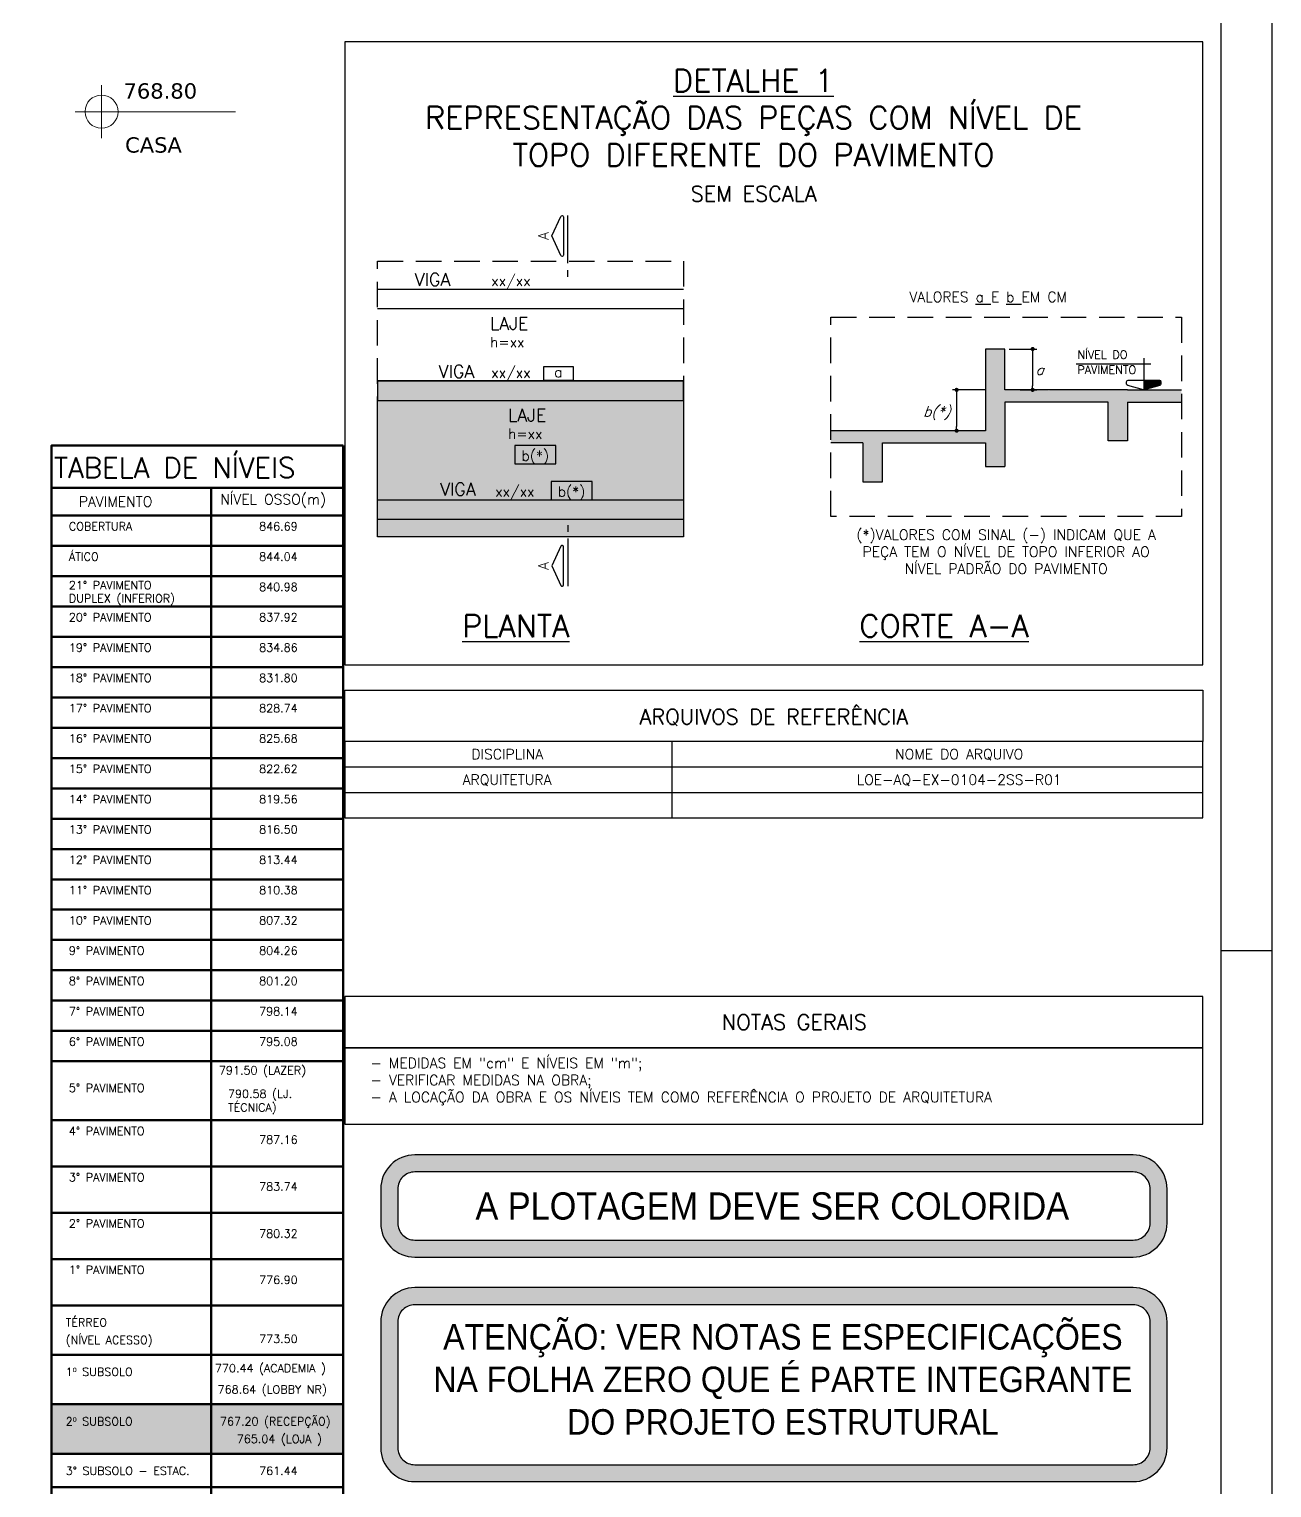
# Model space of a CAD drawing. Header units: millimetres. Extents: x -4122 to 5523, y -2094 to 2406.
# Drawn here: x 4306 to 5523, y -1136 to 293 of the extents above; entities that cross this region are included whole.
import ezdxf
from ezdxf.enums import TextEntityAlignment as Align

# ---------------------------------------------------------------- set-up
doc = ezdxf.new("R2010")
doc.units = ezdxf.units.MM
doc.header["$LTSCALE"] = 50
doc.linetypes.add('DASHED', pattern=[0.75, 0.5, -0.25])
for name, color, linetype, lineweight in [('A-ANNO-NOTE', 253, 'Continuous', 9), ('ARQ-ANO-TXT', 2, 'Continuous', 9), ('ARQ-DET', 1, 'Continuous', 9)]:
    doc.layers.add(name, color=color, linetype=linetype, lineweight=lineweight)
for name, color, linetype in [('F-AUX', 2, 'Continuous'), ('F-AUX-RED', 1, 'Continuous'), ('F-CORTE', 4, 'Continuous'), ('F-CORTE-INDICAÇÃO', 4, 'Continuous'), ('F-COTAS', 106, 'Continuous'), ('F-DESNIVEL-1', 254, 'Continuous'), ('F-DET_LINHA', 1, 'Continuous'), ('F-DET_TEXTO', 3, 'Continuous'), ('F-HACHURA-DET', 1, 'Continuous'), ('F-LAJES', 3, 'Continuous'), ('F-LAJES-DIM', 2, 'Continuous'), ('F-LAJES-NOME', 4, 'Continuous'), ('F-MARGEM', 1, 'Continuous'), ('F-SOLIDO', 71, 'Continuous'), ('F-TEXTO', 6, 'Continuous'), ('F-TEXTO-CYAN', 4, 'Continuous'), ('F-TEXTO-YELLOW', 2, 'Continuous'), ('F-VIGAS-DIM', 2, 'Continuous'), ('F-VIGAS-NOME', 4, 'Continuous')]:
    doc.layers.add(name, color=color, linetype=linetype)
doc.layers.add('F-DESNIVEL-2', color=7, linetype='Continuous', true_color=0xffd1e8)
doc.styles.add('100-RL-R080', font='arial.ttf', dxfattribs={"width": 0.9, "height": 20})
doc.styles.add('8718-AE-BARR-FORM-R09$0$ROMANS', font='simplex.shx', dxfattribs={"oblique": 20})
doc.styles.add('CP-TEXTO', font='simplex.shx')
doc.styles.add('MCP', font='simplex.shx')
doc.styles.add('ROMANS', font='simplex.shx')
doc.styles.add('Verdana_3', font='verdana.ttf', dxfattribs={"height": 20})

# ---------------------------------------------------------------- blocks, each defined once
blk = doc.blocks.new('A0-4L_900')
at = {"layer": 'F-MARGEM', "color": 2}
blk.add_line((191.9, 29.7), (192.9, 29.7), dxfattribs=at)
blk.add_lwpolyline([(0, 0), (0, 90), (192.9, 90), (192.9, 0)], close=True, dxfattribs=at)
at = {"layer": 'F-MARGEM', "color": 7}
blk.add_lwpolyline([(2.5, 89), (191.9, 89), (191.9, 1), (2.5, 1)], close=True, dxfattribs=at)
blk = doc.blocks.new('NOTA INICIAL - EST. - CP')
at = {"layer": 'F-HACHURA-DET'}
h = blk.add_hatch(color=253, dxfattribs=at)
h.paths.add_polyline_path([(2188.1, 1658), (2188.1, 1691.3, 0.414214), (2154.8, 1724.7), (1451.5, 1724.7, 0.414214), (1418.1, 1691.3), (1418.1, 1658, 0.414214), (1451.5, 1624.7), (2154.8, 1624.7, 0.414214)], flags=17)
h.paths.add_polyline_path([(2154.8, 1641.3), (1451.5, 1641.3, -0.414214), (1434.8, 1658), (1434.8, 1691.3, -0.414214), (1451.5, 1708), (2154.8, 1708, -0.414214), (2171.5, 1691.3), (2171.5, 1658, -0.414214)], flags=16)
h.paths.add_polyline_path([(1503.9, 1654), (2099, 1654), (2099, 1695.4), (1503.9, 1695.4)], flags=8)
h = blk.add_hatch(color=253, dxfattribs=at)
h.paths.add_polyline_path([(2188.1, 1561.3, 0.414214), (2154.8, 1594.7), (1451.5, 1594.7, 0.414214), (1418.1, 1561.3), (1418.1, 1438, 0.414214), (1451.5, 1404.7), (2154.8, 1404.7, 0.414214), (2188.1, 1438)], flags=17)
h.paths.add_polyline_path([(2171.5, 1438, -0.414214), (2154.8, 1421.3), (1451.5, 1421.3, -0.414214), (1434.8, 1438), (1434.8, 1561.3, -0.414214), (1451.5, 1578), (2154.8, 1578, -0.414214), (2171.5, 1561.3)], flags=16)
h.paths.add_polyline_path([(1463, 1430.9), (2160.1, 1430.9), (2160.1, 1572.5), (1463, 1572.5)], flags=8)
at = {"layer": 'F-DET_LINHA'}
for points in [[(1451.5, 1624.7), (2154.8, 1624.7, 0.414214), (2188.1, 1658), (2188.1, 1691.3, 0.414214), (2154.8, 1724.7), (1451.5, 1724.7, 0.414214), (1418.1, 1691.3), (1418.1, 1658, 0.414214)], [(1451.5, 1641.3), (2154.8, 1641.3, 0.414214), (2171.5, 1658), (2171.5, 1691.3, 0.414214), (2154.8, 1708), (1451.5, 1708, 0.414214), (1434.8, 1691.3), (1434.8, 1658, 0.414214)], [(1451.5, 1404.7), (2154.8, 1404.7, 0.414214), (2188.1, 1438), (2188.1, 1561.3, 0.414214), (2154.8, 1594.7), (1451.5, 1594.7, 0.414214), (1418.1, 1561.3), (1418.1, 1438, 0.414214)], [(1451.5, 1421.3), (2154.8, 1421.3, 0.414214), (2171.5, 1438), (2171.5, 1561.3, 0.414214), (2154.8, 1578), (1451.5, 1578, 0.414214), (1434.8, 1561.3), (1434.8, 1438, 0.414214)]]:
    blk.add_lwpolyline(points, format="xyb", close=True, dxfattribs=at)
at = {"layer": 'F-TEXTO-CYAN', "style": '100-RL-R080', "width": 0.9}
blk.add_text('A PLOTAGEM DEVE SER COLORIDA', height=26.667, dxfattribs=at).set_placement((1801.5, 1674.7), align=Align.MIDDLE_CENTER)
at = {"layer": 'F-TEXTO-CYAN', "insert": (1811.9, 1504.7), "char_height": 25, "attachment_point": 5, "style": '100-RL-R080'}
blk.add_mtext_dynamic_manual_height_columns('ATENÇÃO: VER NOTAS E ESPECIFICAÇÕES NA FOLHA ZERO QUE É PARTE INTEGRANTE DO PROJETO ESTRUTURAL', width=693.613, gutter_width=12.5, heights=[137], dxfattribs=at)
blk = doc.blocks.new('*U9')
at = {"layer": 'F-LAJES-DIM', "color": 1}
blk.add_lwpolyline([(0, 0), (40, 0), (40, 18), (0, 18)], close=True, dxfattribs=at)
at = {"layer": 'F-LAJES-DIM', "style": 'MCP'}
blk.add_attdef('DIM', text='', height=10, dxfattribs=at).set_placement((20, 8), align=Align.MIDDLE_CENTER)
blk = doc.blocks.new('*U10')
at = {"layer": 'F-LAJES-DIM', "color": 1}
blk.add_lwpolyline([(0, 0), (29.4, 0), (29.4, 13), (0, 13)], close=True, dxfattribs=at)
at = {"layer": 'F-LAJES-DIM', "style": 'MCP'}
blk.add_attdef('DIM', text='', height=10, dxfattribs=at).set_placement((14.7, 8), align=Align.MIDDLE_CENTER)
blk = doc.blocks.new('_DOT')
at = {"color": 0, "linetype": 'ByBlock'}
blk.add_line((-0.5, 0), (-1, 0), dxfattribs=at)
at = {"color": 0, "linetype": 'ByBlock', "const_width": 0.5}
blk.add_lwpolyline([(-0.25, 0, 1), (0.25, 0, 1)], format="xyb", close=True, dxfattribs=at)
blk = doc.blocks.new('*U11')
at = {"layer": 'F-LAJES-DIM', "color": 1}
blk.add_lwpolyline([(0, 0), (40.2, 0), (40.2, 18), (0, 18)], close=True, dxfattribs=at)
at = {"layer": 'F-LAJES-DIM', "style": 'MCP'}
blk.add_attdef('DIM', text='', height=10, dxfattribs=at).set_placement((20.1, 8), align=Align.MIDDLE_CENTER)
blk = doc.blocks.new('A$C037E4E7A')
h = blk.add_hatch(color=253)
h.dxf.hatch_style = 1
h.paths.add_polyline_path([(285.3, 146.9), (0, 146.9), (0, 98.4), (285.3, 98.4)])
at = {"layer": 'ARQ-DET', "lineweight": 50}
for p, q in [((285.3, 1086), (285.3, 0)), ((156.2, 1044.3), (156.2, 0)), ((0, 1017.2), (285.3, 1017.2)), ((0, 987.5), (285.3, 987.5)), ((0, 957.8), (285.3, 957.8)), ((0, 928.1), (285.3, 928.1)), ((0, 898.4), (285.3, 898.4)), ((0, 868.8), (285.3, 868.8)), ((0, 839.1), (285.3, 839.1)), ((0, 809.4), (285.3, 809.4)), ((0, 779.7), (285.3, 779.7)), ((0, 750), (285.3, 750)), ((0, 720.3), (285.3, 720.3)), ((0, 690.6), (285.3, 690.6)), ((0, 660.9), (285.3, 660.9)), ((0, 631.3), (285.3, 631.3)), ((0, 601.6), (285.3, 601.6)), ((0, 571.9), (285.3, 571.9)), ((0, 542.2), (285.3, 542.2)), ((0, 512.5), (285.3, 512.5)), ((0, 482.8), (285.3, 482.8)), ((0, 425), (285.3, 425)), ((0, 379.7), (285.3, 379.7)), ((0, 334.4), (285.3, 334.4)), ((0, 289.1), (285.3, 289.1)), ((0, 243.7), (285.3, 243.7)), ((0, 195.3), (285.3, 195.3)), ((0, 146.9), (285.3, 146.9)), ((0, 98.4), (285.3, 98.4)), ((0, 65.6), (285.3, 65.6)), ((0, 32.8), (285.3, 32.8)), ((0, 0), (285.3, 0))]:
    blk.add_line(p, q, dxfattribs=at)
at = {"layer": 'ARQ-DET', "lineweight": 70}
blk.add_line((0, 1044.3), (285.3, 1044.3), dxfattribs=at)
at = {"layer": 'ARQ-DET', "lineweight": 50}
blk.add_lwpolyline([(285.3, 0), (0, 0), (0, 1086), (285.3, 1086)], dxfattribs=at)
at = {"layer": 'ARQ-ANO-TXT', "color": 4, "lineweight": 20, "insert": (2.2, 1074.2), "char_height": 20, "width": 545.423, "attachment_point": 1, "style": 'ROMANS'}
blk.add_mtext('TABELA DE NÍVEIS ', dxfattribs=at)
at = {"layer": 'ARQ-ANO-TXT', "color": 4, "char_height": 10, "attachment_point": 1, "style": 'ROMANS'}
for s, insert, width in [('PAVIMENTO', (26.6, 1035.9), 124.262), ('NÍVEL OSSO(m)', (165.1, 1038.1), 127.869)]:
    blk.add_mtext(s, dxfattribs=dict(at, insert=insert, width=width))
at = {"layer": 'F-AUX', "char_height": 8, "attachment_point": 1, "style": 'ROMANS'}
for s, insert, width in [('COBERTURA', (16.9, 1010.7), 88.586), ('846.69', (203.2, 1010.7), 44.093), ('ÁTICO', (16.9, 981), 43.291), ('844.04', (203.2, 981), 44.093), ('21° PAVIMENTO', (16.9, 953), 110.633), ('840.98', (203.2, 951.3), 44.093), ('DUPLEX (INFERIOR)', (16.9, 940.1), 139.329), ('20° PAVIMENTO', (16.9, 921.6), 110.633), ('837.92', (203.2, 921.6), 44.093), ('19° PAVIMENTO', (16.9, 891.9), 110.633), ('834.86', (203.2, 891.9), 44.093), ('18° PAVIMENTO', (16.9, 862.2), 110.633), ('831.80', (203.2, 862.2), 44.093), ('17° PAVIMENTO', (16.9, 832.6), 110.633), ('828.74', (203.2, 832.6), 44.093), ('16° PAVIMENTO', (16.9, 802.9), 110.633), ('825.68', (203.2, 802.9), 44.093), ('15° PAVIMENTO', (16.9, 773.2), 110.633), ('822.62', (203.2, 773.2), 44.093), ('14° PAVIMENTO', (16.9, 743.5), 110.633), ('819.56', (203.2, 743.5), 44.093), ('13° PAVIMENTO', (16.9, 713.8), 110.633), ('816.50', (203.2, 713.8), 44.093), ('12° PAVIMENTO', (16.9, 684.1), 110.633), ('813.44', (203.2, 684.1), 44.093), ('11° PAVIMENTO', (16.9, 654.4), 110.633), ('810.38', (203.2, 654.4), 44.093), ('10° PAVIMENTO', (16.9, 624.7), 110.633), ('807.32', (203.2, 624.7), 44.093), ('9° PAVIMENTO', (16.9, 595.1), 102.616), ('804.26', (203.2, 595.1), 44.093), ('8° PAVIMENTO', (16.9, 565.4), 102.616), ('801.20', (203.2, 565.4), 44.093), ('7° PAVIMENTO', (16.9, 535.7), 102.616), ('798.14', (203.2, 535.7), 44.093), ('6° PAVIMENTO', (16.9, 506), 102.616), ('795.08', (203.2, 506), 44.093), ('791.50 (LAZER)', (163.8, 477.9), 196.167), ('5° PAVIMENTO', (16.9, 460.7), 102.616), ('790.58 (LJ. TÉCNICA)', (172.7, 454.9), 92.185), ('4° PAVIMENTO', (16.9, 418.5), 102.616), ('787.16', (203.2, 410), 44.093), ('3° PAVIMENTO', (16.9, 373.2), 102.616), ('783.74', (203.2, 364.1), 44.093), ('2° PAVIMENTO', (16.9, 327.9), 102.616), ('780.32', (203.2, 318), 44.093), ('1° PAVIMENTO', (16.9, 282.6), 102.616), ('776.90 ', (203.2, 272.7), 48.101), ('TÉRREO ', (13.8, 231), 62.932), ('(NÍVEL ACESSO)', (13.8, 213.8), 114.24), ('773.50', (203.2, 214.9), 44.093), ('770.44 (ACADEMIA )', (159.9, 186.2), 177.647), ('1º SUBSOLO', (13.8, 182.6), 85.781), ('768.64 (LOBBY NR)', (162.5, 165.4), 129.473), ('2º SUBSOLO', (13.8, 134.1), 85.781), ('767.20 (RECEPÇÃO)', (164.8, 134.1), 137.089), ('765.04 (LOJA )', (181.3, 116.9), 97.405), ('3° SUBSOLO - ESTAC.', (13.8, 85.7), 151.92), ('761.44', (203.2, 85.7), 44.093), ('4° SUBSOLO - ESTAC.', (13.8, 52.9), 151.92), ('758.38', (203.2, 52.9), 44.093), ('5° SUBSOLO - ESTAC', (13.8, 20.1), 147.911), ('755.32', (203.2, 20.1), 44.093)]:
    blk.add_mtext(s, dxfattribs=dict(at, insert=insert, width=width))
blk = doc.blocks.new('LGN-COTA E LEGENDA - LGN-COTA E LEGENDA-473137-Térreo')
at = {"layer": 'A-ANNO-NOTE'}
for p, q in [((-0.009, -0.238), (-0.009, 0.28)), ((-0.268, 0.021), (1.302, 0.021))]:
    blk.add_line(p, q, dxfattribs=at)
for centre, start, end in [((-0.009, 0.022), 90, 180), ((-0.009, 0.021), 360, 90), ((-0.009, 0.021), 180, 270), ((-0.009, 0.021), 270, 0)]:
    blk.add_arc(centre, 0.162, start, end, dxfattribs=at)
blk = doc.blocks.new('zw$7512')
at = {"layer": 'A-ANNO-NOTE', "xscale": 100, "yscale": 100, "zscale": 100}
blk.add_blockref('LGN-COTA E LEGENDA - LGN-COTA E LEGENDA-473137-Térreo', (4577.4, -4.2), dxfattribs=at)
at = {"layer": 'A-ANNO-NOTE', "style": 'Verdana_3'}
for s, p in [('768.80', (4598, 10.7)), ('CASA', (4599.5, -42.2))]:
    blk.add_text(s, height=15, dxfattribs=at).set_placement(p)

msp = doc.modelspace()

# ---------------------------------------------------------------- hatches: boundary and pattern name
at = {"layer": 'F-DESNIVEL-1'}
h = msp.add_hatch(color=256, dxfattribs=at)
h.dxf.hatch_style = 1
h.paths.add_polyline_path([(4946.651, -204.618), (4647.223, -204.618), (4647.223, -70.831), (4946.651, -70.831)])
at = {"layer": 'F-DESNIVEL-2'}
h = msp.add_hatch(color=256, dxfattribs=at)
h.dxf.hatch_style = 1
h.paths.add_polyline_path([(4647.223, -70.831), (4946.651, -70.831), (4946.651, -51.831), (4647.223, -51.831)])
at = {"layer": 'F-SOLIDO'}
for points in [[(5091.154, -100.53), (5122.508, -100.53), (5213.228, -100.53, 0.41421356), (5214.228, -101.53, 0.41421356), (5215.228, -100.53), (5242.508, -100.53), (5242.508, -60.53), (5242.508, -20.53), (5261.508, -20.53), (5261.508, -60.53), (5303.584, -60.53, 0.41421356), (5304.584, -61.53, 0.41421356), (5305.584, -60.53), (5381.508, -60.53), (5397.505, -60.53), (5434.239, -60.53), (5434.239, -72.53), (5381.508, -72.53), (5381.508, -110.53), (5362.508, -110.53), (5362.508, -72.53), (5261.508, -72.53), (5261.508, -135.53), (5242.508, -135.53), (5242.508, -112.53), (5141.508, -112.53), (5141.508, -150.53), (5122.508, -150.53), (5122.508, -112.53), (5091.154, -112.53)], [(5397.505, -51.001), (5412.705, -51.001, -0.41421356), (5414.305, -52.601), (5414.305, -54.61, -0.33120617), (5413.164, -56.143), (5397.964, -60.463, -0.07299342), (5397.505, -60.53)]]:
    msp.add_hatch(color=256, dxfattribs=at).paths.add_polyline_path(points)

# ---------------------------------------------------------------- linework, layer by layer
at = {"layer": 'F-AUX', "color": 2}
for p, q in [((5404.224, -35.365), (5331.304, -35.365)), ((5397.505, -29.401), (5397.505, -60.53))]:
    msp.add_line(p, q, dxfattribs=at)
msp.add_lwpolyline([(5397.964, -60.463, -0.14676884), (5397.045, -60.463), (5381.845, -56.143, -0.33120617), (5380.705, -54.61), (5380.705, -52.601, -0.41421356), (5382.305, -51.001), (5412.705, -51.001, -0.41421356), (5414.305, -52.601), (5414.305, -54.61, -0.33120617), (5413.164, -56.143), (5397.964, -60.463, -0.14676884), (5397.045, -60.463)], format="xyb", dxfattribs=at)
at = {"layer": 'F-CORTE'}
for p, q in [((5242.508, -112.53), (5242.508, -135.53)), ((5242.508, -135.53), (5261.508, -135.53))]:
    msp.add_line(p, q, dxfattribs=at)
for points in [[(5381.508, -60.53), (5261.508, -60.53), (5261.508, -20.53), (5242.508, -20.53), (5242.508, -100.53), (5122.508, -100.53)], [(5381.508, -60.53), (5434.239, -60.53)], [(5381.508, -72.53), (5381.508, -110.53), (5362.508, -110.53), (5362.508, -72.53), (5261.508, -72.53), (5261.508, -135.53)], [(5381.508, -72.53), (5434.239, -72.53)], [(5122.508, -100.53), (5091.154, -100.53)], [(5122.508, -112.53), (5091.154, -112.53)], [(5122.508, -112.53), (5122.508, -150.53), (5141.508, -150.53), (5141.508, -112.53), (5242.508, -112.53)]]:
    msp.add_lwpolyline(points, dxfattribs=at)
at = {"layer": 'F-CORTE-INDICAÇÃO'}
for p, q in [((4833.377, 63.502), (4833.377, 110.169)), ((4833.377, 50.169), (4833.377, 56.835)), ((4833.377, -192.915), (4833.377, -199.581)), ((4833.377, -206.248), (4833.377, -252.915))]:
    msp.add_line(p, q, dxfattribs=at)
for points in [[(4829.377, 71.502, -0.80258485), (4826.835, 70.938), (4817.868, 90.169), (4826.835, 109.399, -0.80258485), (4829.377, 108.835)], [(4829.377, -214.248, 0.80258485), (4826.835, -213.684), (4817.868, -232.915), (4826.835, -252.145, 0.80258485), (4829.377, -251.581)]]:
    msp.add_lwpolyline(points, format="xyb", close=True, dxfattribs=at)
at = {"layer": 'F-COTAS'}
for p, q in [((5265.508, -20.53), (5292.646, -20.53)), ((5288.646, -24.53), (5288.646, -56.53)), ((5242.508, -60.53), (5210.228, -60.53)), ((5214.228, -64.53), (5214.228, -96.53)), ((5276.568, -60.53), (5292.646, -60.53)), ((5234.062, -100.53), (5210.228, -100.53))]:
    msp.add_line(p, q, dxfattribs=at)
at = {"layer": 'F-DESNIVEL-1'}
msp.add_lwpolyline([(4946.651, -204.618), (4647.223, -204.618), (4647.223, -70.831), (4946.651, -70.831)], close=True, dxfattribs=at)
at = {"layer": 'F-DESNIVEL-2'}
msp.add_lwpolyline([(4647.223, -70.831), (4946.651, -70.831), (4946.651, -51.831), (4647.223, -51.831)], close=True, dxfattribs=at)
at = {"layer": 'F-DET_LINHA'}
for p, q in [((4935.334, -404.799), (4935.334, -429.799)), ((4935.334, -429.799), (4935.334, -454.799)), ((4935.334, -454.799), (4935.334, -479.799)), ((4615.334, -704.799), (5455.334, -704.799)), ((4615.334, -779.799), (5455.334, -779.799))]:
    msp.add_line(p, q, dxfattribs=at)
at = {"layer": 'F-DET_LINHA', "color": 1}
msp.add_lwpolyline([(4615.334, -329.799), (5455.334, -329.799), (5455.334, 280.201), (4615.334, 280.201)], close=True, dxfattribs=at)
at = {"layer": 'F-DET_LINHA', "color": 1, "linetype": 'DASHED'}
for points in [[(4647.223, 65.594), (4946.651, 65.594), (4946.651, -204.618), (4647.223, -204.618)], [(5434.239, -184.41), (5091.154, -184.41), (5091.154, 10.61), (5434.239, 10.61)]]:
    msp.add_lwpolyline(points, close=True, dxfattribs=at)
at = {"layer": 'F-DET_LINHA'}
for points in [[(5455.334, -404.799), (4615.334, -404.799), (4615.334, -354.799), (5455.334, -354.799)], [(4615.334, -704.799), (5455.334, -704.799), (5455.334, -654.799), (4615.334, -654.799)], [(4615.334, -779.799), (5455.334, -779.799), (5455.334, -704.799), (4615.334, -704.799)]]:
    msp.add_lwpolyline(points, close=True, dxfattribs=at)
for points in [[(4615.334, -404.799), (4615.334, -429.799), (5455.334, -429.799), (5455.334, -404.799)], [(4615.334, -429.799), (4615.334, -454.799), (5455.334, -454.799), (5455.334, -429.799)], [(4615.334, -454.799), (4615.334, -479.799), (5455.334, -479.799), (5455.334, -454.799)]]:
    msp.add_lwpolyline(points, dxfattribs=at)
at = {"layer": 'F-LAJES'}
for points in [[(4647.223, 38.169), (4946.651, 38.169)], [(4647.223, 19.169), (4946.651, 19.169)], [(4647.223, -51.831), (4946.651, -51.831)], [(4647.223, -70.831), (4946.651, -70.831)], [(4647.223, -168.128), (4946.651, -168.128)], [(4647.223, -187.128), (4946.651, -187.128)]]:
    msp.add_lwpolyline(points, dxfattribs=at)

# ---------------------------------------------------------------- block references
msp.add_blockref('NOTA INICIAL - EST. - CP', (3232.214, -2534.483))
at = {"layer": 'A-ANNO-NOTE', "linetype": 'Continuous'}
msp.add_blockref('zw$7512', (-199.5, 214), dxfattribs=at)
at = {"layer": 'F-AUX-RED'}
msp.add_blockref('A$C037E4E7A', (4328.098, -1200.87), dxfattribs=at)
at = {"layer": 'F-COTAS', "xscale": 4, "yscale": 4, "zscale": 4}
for p, rotation in [((5288.646, -20.53), 90), ((5288.646, -60.53), 270), ((5214.228, -60.53), 90), ((5214.228, -100.53), 270)]:
    msp.add_blockref('_DOT', p, dxfattribs=dict(at, rotation=rotation))
at = {"layer": 'F-LAJES-DIM', "linetype": 'Continuous'}
for name, p, values in [('*U10', (4809.565, -51.106), {'DIM': 'a'}), ('*U9', (4781.724, -132.971), {'DIM': 'b(*)'}), ('*U11', (4817.124, -168.128), {'DIM': 'b(*)'})]:
    msp.add_blockref(name, p, dxfattribs=at).add_auto_attribs(values)
at = {"layer": 'F-MARGEM', "linetype": 'Continuous', "xscale": 50, "yscale": 50, "zscale": 50}
msp.add_blockref('A0-4L_900', (-4122.166, -2094.493), dxfattribs=at)

# ---------------------------------------------------------------- texts
at = {"layer": 'F-CORTE-INDICAÇÃO', "style": 'ROMANS'}
for p in [(4809.535, 90.169), (4809.535, -232.915)]:
    msp.add_attdef('A', text='A', height=10, rotation=90, dxfattribs=at).set_placement(p, align=Align.MIDDLE_CENTER)
at = {"layer": 'F-DET_TEXTO', "color": 4, "style": '8718-AE-BARR-FORM-R09$0$ROMANS'}
for s, p in [('ARQUIVOS DE REFERÊNCIA', (5035.334, -380.65)), ('NOTAS GERAIS', (5055.334, -679.799))]:
    msp.add_text(s, height=15, dxfattribs=at).set_placement(p, align=Align.MIDDLE_CENTER)
at = {"layer": 'F-LAJES-DIM', "linetype": 'Continuous', "style": 'MCP'}
for p in [(4757.353, -18.777), (4774.884, -108.518)]:
    msp.add_text('h=xx', height=10, dxfattribs=at).set_placement(p)
at = {"layer": 'F-LAJES-NOME', "linetype": 'Continuous', "style": 'MCP'}
for p in [(4757.353, -1.777), (4774.884, -91.518)]:
    msp.add_text('LAJE', height=12.5, dxfattribs=at).set_placement(p)
at = {"layer": 'F-TEXTO', "style": 'ROMANS'}
for s, p in [('%%UPLANTA', (4730.126, -302.596)), ('%%UCORTE A-A', (5119.001, -302.596))]:
    msp.add_text(s, height=21.875, dxfattribs=at).set_placement(p)
at = {"layer": 'F-TEXTO', "color": 4, "style": 'MCP'}
for s, p in [('DISCIPLINA', (4774.195, -417.299)), ('NOME DO ARQUIVO', (5216.7, -417.299))]:
    msp.add_text(s, height=10, dxfattribs=at).set_placement(p, align=Align.MIDDLE_CENTER)
at = {"layer": 'F-TEXTO', "color": 3, "style": 'MCP'}
for s, p in [('ARQUITETURA', (4774.033, -442.299)), ('LOE-AQ-EX-0104-2SS-R01', (5216.706, -442.299))]:
    msp.add_text(s, height=10, dxfattribs=at).set_placement(p, align=Align.MIDDLE_CENTER)
at = {"layer": 'F-TEXTO', "insert": (5015.334, 205.934), "char_height": 21.875, "width": 750, "attachment_point": 5, "style": 'ROMANS'}
msp.add_mtext('{\\LDETALHE 1}\\PREPRESENTAÇÃO DAS PEÇAS COM NÍVEL DE TOPO DIFERENTE DO PAVIMENTO', dxfattribs=at)
at = {"layer": 'F-TEXTO', "color": 3, "char_height": 8, "attachment_point": 1, "style": 'MCP'}
for s, insert in [('NÍVEL DO', (5332.439, -22.095)), ('PAVIMENTO', (5332.439, -36.841))]:
    msp.add_mtext_dynamic_manual_height_columns(s, width=59.10237, gutter_width=12.5, heights=[0], dxfattribs=dict(at, insert=insert))
at = {"layer": 'F-TEXTO', "color": 3, "insert": (4640.334, -714.799), "char_height": 10, "width": 840.80067, "attachment_point": 1, "style": 'CP-TEXTO'}
msp.add_mtext('- MEDIDAS EM "cm" E NÍVEIS EM "m";\\P- VERIFICAR MEDIDAS NA OBRA;\\P- A LOCAÇÃO DA OBRA E OS NÍVEIS TEM COMO REFERÊNCIA O PROJETO DE ARQUITETURA', dxfattribs=at)
at = {"layer": 'F-TEXTO-CYAN', "style": 'ROMANS', "oblique": 20}
for s, p in [('a', (5291.362, -45.797)), ('b(*)', (5181.212, -86.654))]:
    msp.add_text(s, height=10, dxfattribs=at).set_placement(p)
at = {"layer": 'F-TEXTO-CYAN', "color": 3, "char_height": 10, "style": 'ROMANS'}
for s, insert, width, attachment_point in [('VALORES {\\La} E {\\Lb} EM CM', (5168.077, 35.458), 491.08938, 1), ('(*)VALORES COM SINAL (-) INDICAM QUE A PEÇA TEM O NÍVEL DE TOPO INFERIOR AO NÍVEL PADRÃO DO PAVIMENTO', (5262.696, -219.077), 343.08504, 5)]:
    msp.add_mtext(s, dxfattribs=dict(at, insert=insert, width=width, attachment_point=attachment_point))
at = {"layer": 'F-TEXTO-YELLOW', "style": 'ROMANS'}
msp.add_text('SEM ESCALA', height=15, dxfattribs=at).set_placement((4953.83, 124.035))
at = {"layer": 'F-VIGAS-DIM', "linetype": 'Continuous', "style": 'MCP'}
for p in [(4758.608, 41.294), (4758.608, -48.706), (4762.426, -165.003)]:
    msp.add_text('xx/xx', height=10, dxfattribs=at).set_placement(p)
at = {"layer": 'F-VIGAS-NOME', "linetype": 'Continuous', "style": 'MCP'}
for p in [(4683.608, 41.294), (4707.068, -48.706), (4708.476, -164.023)]:
    msp.add_text('VIGA', height=12.5, dxfattribs=at).set_placement(p)

doc.saveas('drawing.dxf')
